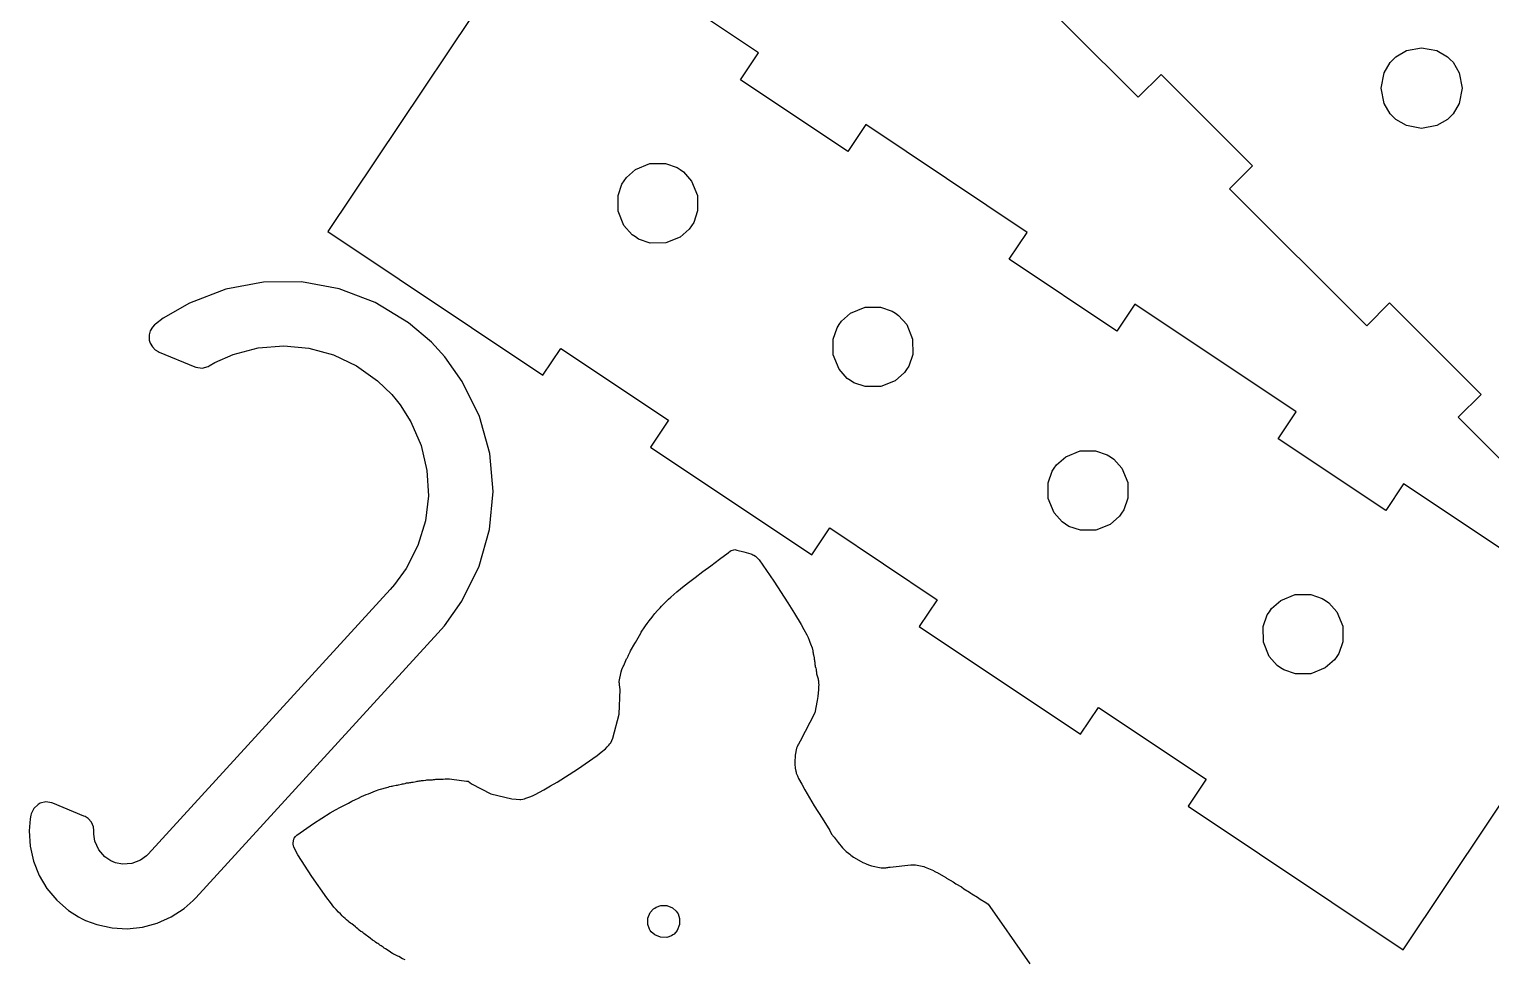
# Model space of a CAD drawing. Extents: x 0 to 47.2, y 0 to 95.3.
# Drawn here: x 0.59 to 11.89, y 11.98 to 19.17 of the extents above; entities that cross this region are included whole.
import ezdxf

# ---------------------------------------------------------------- set-up
doc = ezdxf.new("R2010")
doc.units = 0
doc.layers.get('0').update_dxf_attribs({"linetype": 'CONTINUOUS'})

msp = doc.modelspace()

# ---------------------------------------------------------------- linework, layer by layer
at = {"color": 0}
for points in [[(11.2123, 15.6583), (11.0735, 15.4504), (10.242, 16.006), (10.3809, 16.2139), (9.13368, 17.0472), (8.99479, 16.8393), (8.16331, 17.3949), (8.30219, 17.6028), (7.05501, 18.4361), (6.91613, 18.2282), (6.08464, 18.7839), (6.22353, 18.9917), (4.5606, 20.1029), (2.89387, 17.6085), (4.55681, 16.4972), (4.69575, 16.7051), (5.52718, 16.1496), (5.38829, 15.9417), (6.63553, 15.1083), (6.77442, 15.3163), (7.60585, 14.7607), (7.46696, 14.5528), (8.71419, 13.7195), (8.85308, 13.9274), (9.68451, 13.3717), (9.54562, 13.1639), (11.2086, 12.0527), (12.8753, 14.5471), (11.2123, 15.6583)], [(11.573, 18.4969), (11.5514, 18.4754), (11.4694, 18.4282), (11.3516, 18.4053), (11.2338, 18.4282), (11.1518, 18.4754), (11.1303, 18.4969), (11.1088, 18.5185), (11.0615, 18.6004), (11.0386, 18.7182), (11.0615, 18.836), (11.1088, 18.9179), (11.1303, 18.9394), (11.1519, 18.9611), (11.2338, 19.0083), (11.3516, 19.0313), (11.4694, 19.0083), (11.5514, 18.9611), (11.573, 18.9394), (11.5945, 18.9181), (11.6417, 18.836), (11.6646, 18.7182), (11.6417, 18.6004), (11.5945, 18.5185), (11.573, 18.4969)], [(5.706, 17.6537), (5.68907, 17.6285), (5.61783, 17.5661), (5.50678, 17.5207), (5.38678, 17.5201), (5.29715, 17.5506), (5.27186, 17.5674), (5.24653, 17.5843), (5.18419, 17.6556), (5.13872, 17.7667), (5.13824, 17.8867), (5.16857, 17.9763), (5.18549, 18.0015), (5.20236, 18.0268), (5.2736, 18.0892), (5.38465, 18.1347), (5.50467, 18.1351), (5.59429, 18.1049), (5.61963, 18.0879), (5.64492, 18.071), (5.70725, 17.9997), (5.75271, 17.8887), (5.75319, 17.7687), (5.72288, 17.679), (5.706, 17.6537)], [(1.56099, 16.8918), (1.55447, 16.8869), (1.53765, 16.8686), (1.52143, 16.8406), (1.51297, 16.8093), (1.51183, 16.7844), (1.51292, 16.7764), (1.51394, 16.7683), (1.52138, 16.7446), (1.5376, 16.7165), (1.56049, 16.6936), (1.58149, 16.6801), (1.58903, 16.6771), (1.86583, 16.5624), (1.87483, 16.5586), (1.92231, 16.5532), (1.96853, 16.5651), (1.977, 16.5701), (2.021, 16.596), (2.1626, 16.6576), (2.35607, 16.709), (2.55285, 16.7253), (2.74815, 16.7071), (2.93739, 16.6553), (3.11583, 16.571), (3.27886, 16.4546), (3.38971, 16.3472), (3.42182, 16.3074), (3.45389, 16.2676), (3.53581, 16.1368), (3.61529, 15.9531), (3.66043, 15.7608), (3.67133, 15.565), (3.64817, 15.3701), (3.5911, 15.1811), (3.50028, 15.0028), (3.41032, 14.8772), (3.37582, 14.8396), (1.50467, 12.793), (1.49224, 12.7795), (1.44667, 12.7466), (1.37896, 12.7203), (1.30648, 12.7154), (1.2513, 12.7259), (1.23438, 12.7329), (1.21739, 12.74), (1.1709, 12.7715), (1.12316, 12.8262), (1.0938, 12.8927), (1.08485, 12.9482), (1.08567, 12.9665), (1.08605, 12.976), (1.08143, 13.0047), (1.06619, 13.0392), (1.04145, 13.0675), (1.01736, 13.0839), (1.00863, 13.0875), (0.76915, 13.1867), (0.76047, 13.1903), (0.7149, 13.1961), (0.67019, 13.1857), (0.66195, 13.1812), (0.65365, 13.1768), (0.62044, 13.1451), (0.60026, 13.1039), (0.59852, 13.0946), (0.59277, 13.0647), (0.5855, 12.9728), (0.5925, 12.8529), (0.61833, 12.7371), (0.66206, 12.6274), (0.72255, 12.5261), (0.79883, 12.4352), (0.88981, 12.3568), (0.96718, 12.3068), (0.99452, 12.2931), (1.02176, 12.2795), (1.10818, 12.2474), (1.22548, 12.2215), (1.34397, 12.2148), (1.46132, 12.2269), (1.57531, 12.2575), (1.6836, 12.3062), (1.78381, 12.3723), (1.85303, 12.4331), (1.87364, 12.4556), (3.74457, 14.5018), (3.7966, 14.5586), (3.93132, 14.7488), (4.06478, 15.0192), (4.14497, 15.305), (4.17193, 15.5986), (4.14556, 15.8924), (4.06586, 16.1785), (3.93289, 16.4489), (3.79856, 16.6394), (3.74664, 16.6963), (3.69467, 16.7532), (3.51708, 16.904), (3.25965, 17.0608), (2.98199, 17.166), (2.69179, 17.2188), (2.39686, 17.2183), (2.10499, 17.1642), (1.82374, 17.0557), (1.62224, 16.9386), (1.56099, 16.8918)], [(7.36893, 16.5426), (7.352, 16.5174), (7.28076, 16.455), (7.16971, 16.4096), (7.04969, 16.409), (6.96007, 16.4394), (6.93479, 16.4562), (6.90944, 16.4732), (6.84711, 16.5444), (6.80165, 16.6556), (6.80117, 16.7756), (6.83149, 16.8651), (6.84842, 16.8904), (6.86529, 16.9157), (6.93653, 16.9781), (7.04758, 17.0236), (7.16758, 17.024), (7.25722, 16.9938), (7.28256, 16.9768), (7.30783, 16.9599), (7.37017, 16.8886), (7.41564, 16.7776), (7.41613, 16.6576), (7.38579, 16.5679), (7.36893, 16.5426)], [(9.03185, 15.4315), (9.01492, 15.4063), (8.94368, 15.3439), (8.83268, 15.2983), (8.71268, 15.2979), (8.62299, 15.3282), (8.59771, 15.3451), (8.57238, 15.3621), (8.51004, 15.4333), (8.46463, 15.5443), (8.46408, 15.6643), (8.49447, 15.754), (8.51139, 15.7793), (8.52826, 15.8046), (8.5995, 15.8669), (8.71056, 15.9124), (8.83051, 15.9129), (8.92019, 15.8825), (8.94553, 15.8656), (8.97081, 15.8487), (9.03315, 15.7775), (9.07861, 15.6664), (9.0791, 15.5464), (9.04878, 15.4568), (9.03185, 15.4315)], [(10.6948, 14.3203), (10.6779, 14.295), (10.6067, 14.2326), (10.4956, 14.1872), (10.3756, 14.1868), (10.286, 14.2171), (10.2607, 14.234), (10.2353, 14.251), (10.173, 14.3222), (10.1276, 14.4332), (10.1271, 14.5532), (10.1574, 14.6429), (10.1743, 14.6682), (10.1912, 14.6935), (10.2624, 14.7558), (10.3735, 14.8012), (10.4935, 14.8018), (10.5831, 14.7714), (10.6085, 14.7544), (10.6337, 14.7376), (10.6961, 14.6664), (10.7415, 14.5553), (10.742, 14.4353), (10.7117, 14.3457), (10.6948, 14.3203)], [(5.56104, 12.1675), (5.55089, 12.1608), (5.51508, 12.1487), (5.46718, 12.1489), (5.42279, 12.167), (5.39437, 12.1919), (5.38764, 12.202), (5.38086, 12.2122), (5.36876, 12.248), (5.36897, 12.2959), (5.3871, 12.3403), (5.412, 12.3687), (5.42215, 12.3754), (5.43224, 12.3822), (5.46804, 12.3943), (5.51594, 12.3941), (5.56033, 12.376), (5.58876, 12.3511), (5.59554, 12.3409), (5.60226, 12.3308), (5.61436, 12.295), (5.61415, 12.2471), (5.59603, 12.2028), (5.57113, 12.1743), (5.56104, 12.1675)]]:
    msp.add_lwpolyline(points, close=True, dxfattribs=at)
for points in [[(8.0989, 19.7082), (9.15961, 18.6475), (9.33637, 18.8243), (10.0435, 18.1172), (9.86669, 17.9404), (10.9274, 16.8797), (11.1041, 17.0565), (11.8112, 16.3494), (11.6344, 16.1726), (13.0487, 14.7585), (15.17, 16.8797), (13.7558, 18.2939), (13.7558, 18.2939), (13.579, 18.1172), (12.8719, 18.8243), (13.0487, 19.001), (11.988, 20.0617)], [(3.49169, 11.9743), (3.47868, 11.9802), (3.47179, 11.9837), (3.44249, 12.0004), (3.4356, 12.0039), (3.40956, 12.0157), (3.40272, 12.0192), (3.3954, 12.0234), (3.38803, 12.0276), (3.37864, 12.0349), (3.36919, 12.0422), (3.3399, 12.0589), (3.33046, 12.0663), (3.32101, 12.0735), (3.31369, 12.0777), (3.30638, 12.0819), (3.29693, 12.0892), (3.28754, 12.0965), (3.28017, 12.1007), (3.27285, 12.1049), (3.26346, 12.1122), (3.25401, 12.1195), (3.23936, 12.1279), (3.22049, 12.1425), (3.2111, 12.1498), (3.18278, 12.1718), (3.17339, 12.1791), (3.16396, 12.1864), (3.15662, 12.1906), (3.14931, 12.1948), (3.13775, 12.2052), (3.12625, 12.2157), (3.11681, 12.223), (3.10742, 12.2303), (3.0791, 12.2522), (3.06972, 12.2596), (3.06028, 12.2669), (3.05083, 12.2741), (3.03933, 12.2846), (3.02778, 12.2951), (3.01628, 12.3055), (3.00478, 12.316), (2.99115, 12.3296), (2.97754, 12.3432), (2.95969, 12.363), (2.94189, 12.3829), (2.91363, 12.4184), (2.88531, 12.454), (2.77111, 12.6182), (2.66314, 12.7865), (2.63167, 12.8472), (2.62537, 12.8702), (2.62528, 12.8771), (2.632, 12.9109), (2.63476, 12.9173), (2.64518, 12.9288), (2.65565, 12.9403), (2.78217, 13.0294), (2.91288, 13.1122), (2.95264, 13.1342), (2.99235, 13.1563), (3.02268, 13.1719), (3.053, 13.1877), (3.08024, 13.2013), (3.10742, 13.215), (3.13146, 13.2265), (3.15554, 13.238), (3.17329, 13.2453), (3.19108, 13.2527), (3.20888, 13.26), (3.22667, 13.2674), (3.24442, 13.2747), (3.26221, 13.2821), (3.2915, 13.2926), (3.36051, 13.3115), (3.37207, 13.3146), (3.38357, 13.3178), (3.39193, 13.3188), (3.40028, 13.3199), (3.42329, 13.3262), (3.43169, 13.3273), (3.44006, 13.3283), (3.46306, 13.3346), (3.4714, 13.3357), (3.47982, 13.3367), (3.49132, 13.3398), (3.50282, 13.343), (3.51118, 13.3441), (3.51958, 13.3451), (3.52794, 13.3462), (3.53629, 13.3472), (3.54465, 13.3483), (3.55306, 13.3493), (3.57607, 13.3556), (3.58442, 13.3567), (3.59278, 13.3578), (3.60118, 13.3588), (3.60954, 13.3599), (3.61789, 13.3609), (3.62625, 13.362), (3.63465, 13.3631), (3.65136, 13.3651), (3.65978, 13.3662), (3.66743, 13.3668), (3.68175, 13.3673), (3.69601, 13.3677), (3.70372, 13.3683), (3.71208, 13.3694), (3.72043, 13.3704), (3.72879, 13.3715), (3.73719, 13.3726), (3.74485, 13.3732), (3.75917, 13.3736), (3.78635, 13.3736), (3.80067, 13.3741), (3.80832, 13.3747), (3.81543, 13.3749), (3.83556, 13.3748), (3.85417, 13.3736), (3.90983, 13.3654), (3.9661, 13.3576), (3.97889, 13.3571), (4.00553, 13.3362), (4.15419, 13.2586), (4.31717, 13.2195), (4.35101, 13.2177), (4.37924, 13.2162), (4.38612, 13.2163), (4.40283, 13.2184), (4.41439, 13.2215), (4.42589, 13.2247), (4.44054, 13.2299), (4.45518, 13.2352), (4.47607, 13.2446), (4.49701, 13.2541), (4.53043, 13.2719), (4.56392, 13.2897), (4.61621, 13.3201), (4.66851, 13.3505), (4.82433, 13.4501), (4.97592, 13.5559), (5.00836, 13.5821), (5.04075, 13.6083), (5.05436, 13.622), (5.06793, 13.6356), (5.07525, 13.645), (5.08257, 13.6544), (5.09842, 13.6896), (5.14735, 13.8742), (5.15489, 14.0651), (5.15012, 14.1035), (5.14903, 14.1118), (5.148, 14.1201), (5.14794, 14.1269), (5.16178, 14.2019), (5.16775, 14.2196), (5.17529, 14.2382), (5.17822, 14.2447), (5.18169, 14.2515), (5.18761, 14.2646), (5.19282, 14.2771), (5.19803, 14.2897), (5.20394, 14.3028), (5.20747, 14.3096), (5.21582, 14.3242), (5.21929, 14.3311), (5.23112, 14.3571), (5.2346, 14.364), (5.26801, 14.4226), (5.27219, 14.43), (5.31396, 14.5032), (5.31814, 14.5107), (5.3265, 14.5253), (5.33382, 14.5347), (5.34115, 14.5442), (5.3495, 14.5587), (5.36415, 14.5776), (5.37142, 14.5871), (5.37875, 14.5965), (5.40072, 14.6247), (5.40804, 14.6342), (5.41531, 14.6436), (5.42264, 14.6531), (5.44358, 14.6761), (5.454, 14.6876), (5.46446, 14.6992), (5.47488, 14.7106), (5.48535, 14.7222), (5.49897, 14.7358), (5.51253, 14.7494), (5.52924, 14.7651), (5.54601, 14.7808), (5.59201, 14.8207), (5.62125, 14.8447), (5.65056, 14.8688), (5.69239, 14.9013), (5.73415, 14.9337), (5.79482, 14.9789), (5.85547, 15.0239), (5.92236, 15.0732), (5.98931, 15.1224), (6.00776, 15.1393), (6.04113, 15.1504), (6.05621, 15.1444), (6.11068, 15.131), (6.16607, 15.1158), (6.17242, 15.1132), (6.17974, 15.109), (6.18712, 15.1049), (6.20176, 15.0965), (6.21539, 15.0829), (6.229, 15.0693), (6.34321, 14.9051), (6.45117, 14.7368), (6.50256, 14.6531), (6.55388, 14.5694), (6.5759, 14.5297), (6.59793, 14.49), (6.60736, 14.469), (6.61681, 14.4482), (6.62207, 14.4335), (6.62728, 14.4189), (6.63781, 14.3896), (6.6441, 14.3665), (6.64513, 14.3582), (6.64621, 14.3499), (6.64725, 14.3414), (6.64833, 14.3331), (6.65462, 14.31), (6.65565, 14.3017), (6.65674, 14.2933), (6.65776, 14.285), (6.65886, 14.2765), (6.65989, 14.2682), (6.66097, 14.2599), (6.662, 14.2515), (6.66308, 14.2431), (6.66624, 14.2317), (6.66938, 14.22), (6.67042, 14.2117), (6.6715, 14.2033), (6.67253, 14.195), (6.67361, 14.1865), (6.67882, 14.1719), (6.68408, 14.1574), (6.68511, 14.1489), (6.68619, 14.1406), (6.68722, 14.1322), (6.68832, 14.1237), (6.68892, 14.1161), (6.6894, 14.1018), (6.68896, 14.0889), (6.68733, 14.0642), (6.68522, 14.0401), (6.68213, 14.0108), (6.67893, 13.9817), (6.65944, 13.8868), (6.54542, 13.6654), (6.53288, 13.6434), (6.5294, 13.6365), (6.52349, 13.6235), (6.51904, 13.6114), (6.50803, 13.5584), (6.50683, 13.5398), (6.50618, 13.5203), (6.50581, 13.5073), (6.50586, 13.4937), (6.50586, 13.4801), (6.50635, 13.4658), (6.50694, 13.4581), (6.51324, 13.4351), (6.51426, 13.4268), (6.51535, 13.4183), (6.52479, 13.3975), (6.53424, 13.3765), (6.55832, 13.3337), (6.58247, 13.2908), (6.61914, 13.2291), (6.65582, 13.1674), (6.71556, 13.0712), (6.77533, 12.975), (6.78896, 12.9477), (6.80886, 12.9247), (6.84131, 12.883), (6.87381, 12.8412), (6.88743, 12.8275), (6.90104, 12.814), (6.91992, 12.7993), (6.92931, 12.792), (6.93875, 12.7847), (6.94819, 12.7774), (6.95757, 12.7701), (6.96496, 12.7659), (7.03087, 12.7283), (7.03776, 12.7248), (7.05078, 12.7189), (7.06299, 12.7143), (7.08117, 12.7074), (7.09874, 12.7014), (7.17301, 12.6871), (7.18582, 12.6866), (7.20008, 12.6871), (7.20779, 12.6877), (7.21615, 12.6887), (7.2245, 12.6898), (7.23292, 12.6908), (7.24126, 12.6919), (7.4024, 12.7088), (7.41004, 12.7094), (7.42437, 12.7098), (7.43718, 12.7093), (7.50131, 12.6966), (7.51329, 12.6922), (7.53847, 12.6818), (7.551, 12.6765), (7.56358, 12.6713), (7.57661, 12.6654), (7.58344, 12.6619), (7.5981, 12.6535), (7.60547, 12.6494), (7.67139, 12.6118), (7.67876, 12.6076), (7.73004, 12.5783), (7.74892, 12.5637), (7.79286, 12.5386), (7.81174, 12.524), (7.85568, 12.4989), (7.86513, 12.4916), (7.87457, 12.4843), (7.91851, 12.4592), (7.93739, 12.4446), (7.98133, 12.4195), (8.00022, 12.4049), (8.10183, 12.2596), (8.2035, 12.1142), (8.32194, 11.9438)]]:
    msp.add_lwpolyline(points, dxfattribs=at)

doc.saveas('drawing.dxf')
